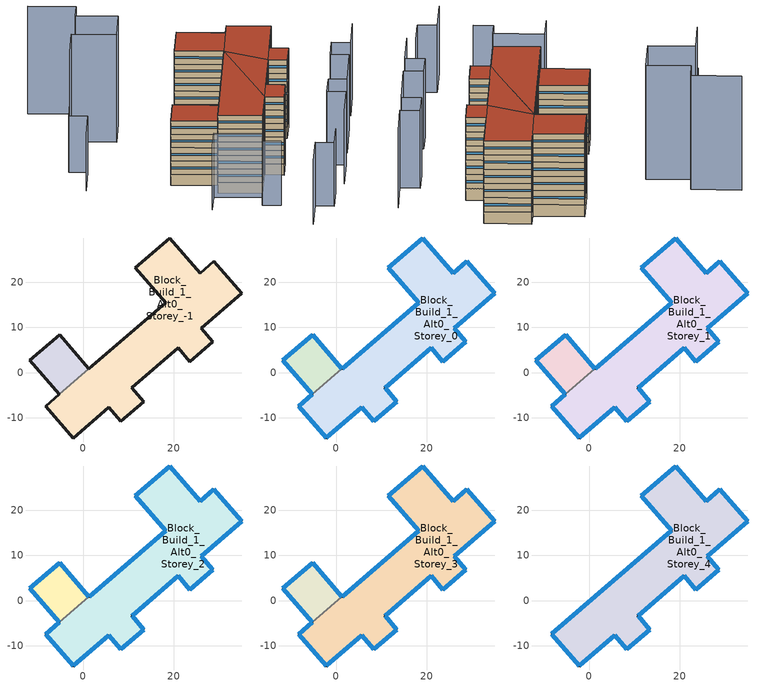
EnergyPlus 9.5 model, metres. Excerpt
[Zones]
Block_Build_0_Alt0_Storey_-1
 floor ground (Project Basement Floor): -5.15,8.4 1.3,0.9 -5.27,-4.75 -11.75,2.73 z-2.5
 wall ground (Project Basement Wall): 1.3,0.9 -5.15,8.4 -11.75,2.73 -5.27,-4.75 z-2.5:0
 wall to Block_Build_1_Alt0_Storey_-1 (Project Partition): -5.27,-4.75 1.3,0.9 z-2.5:0
Block_Build_1_Alt0_Storey_-1
 floor ground (Project Basement Floor): 28.9,24.63 35.02,17.52 26.07,9.83 28.69,6.8 23.61,2.43 21.01,5.48 10.81,-3.31 13.36,-6.39 8.28,-10.74 5.72,-7.66 -2.19,-14.42 -8.31,-7.36 18.22,15.44 11.52,23.22 19.19,29.78 25.86,22.03 z-2.5
 wall ground (Project Basement Wall): -5.27,-4.75 -8.31,-7.36 -2.19,-14.42 5.72,-7.66 8.28,-10.74 13.36,-6.39 10.81,-3.31 21.01,5.48 23.61,2.43 28.69,6.8 26.07,9.83 35.02,17.52 28.9,24.63 25.86,22.03 19.19,29.78 11.52,23.22 18.22,15.44 1.3,0.9 z-2.5:0
Block_Build_0_Alt0_Storey_0
 floor to Block_Build_0_Alt0_Storey_-1 (Project Heated1rstFloor): -5.15,8.4 1.3,0.9 -5.27,-4.75 -11.75,2.73 z0
 wall outside (Project Wall): 1.3,0.9 -5.15,8.4 -11.75,2.73 -5.27,-4.75 z0:3
 wall to Block_Build_1_Alt0_Storey_0 (Project Partition): -5.27,-4.75 1.3,0.9 z0:3
 window (Project External Window): 1.3,0.9 -5.15,8.4 / -5.16,8.4 -11.75,2.74 / -11.75,2.73 -5.28,-4.75 z1.27:1.73
Block_Build_1_Alt0_Storey_0
 floor to Block_Build_1_Alt0_Storey_-1 (Project Heated1rstFloor): 28.9,24.63 35.02,17.52 26.07,9.83 28.69,6.8 23.61,2.43 21.01,5.48 10.81,-3.31 13.36,-6.39 8.28,-10.74 5.72,-7.66 -2.19,-14.42 -8.31,-7.36 18.22,15.44 11.52,23.22 19.19,29.78 25.86,22.03 z0
 wall outside (Project Wall): -5.27,-4.75 -8.31,-7.36 -2.19,-14.42 5.72,-7.66 8.28,-10.74 13.36,-6.39 10.81,-3.31 21.01,5.48 23.61,2.43 28.69,6.8 26.07,9.83 35.02,17.52 28.9,24.63 25.86,22.03 19.19,29.78 11.52,23.22 18.22,15.44 1.3,0.9 z0:3
 window (Project External Window): -8.31,-7.36 -2.19,-14.42 / -2.19,-14.42 5.72,-7.66 / 5.72,-7.66 8.28,-10.73 / 8.28,-10.73 13.36,-6.39 / 13.36,-6.39 10.81,-3.31 / 10.81,-3.31 21.01,5.47 / 21.01,5.47 23.6,2.43 / 23.61,2.43 28.69,6.8 / 28.69,6.8 26.07,9.82 / 26.08,9.83 35.02,17.52 / 35.02,17.52 28.9,24.63 / 28.9,24.63 25.87,22.03 / 25.86,22.03 19.19,29.77 / 19.19,29.78 11.53,23.22 / 11.53,23.21 18.22,15.44 / -5.28,-4.75 -8.31,-7.35 / 18.22,15.43 1.31,0.91 z1.27:1.73
Block_Build_0_Alt0_Storey_1
 floor to Block_Build_0_Alt0_Storey_0 (Project Floor): -5.15,8.4 1.3,0.9 -5.27,-4.75 -11.75,2.73 z3
 wall outside (Project Wall): 1.3,0.9 -5.15,8.4 -11.75,2.73 -5.27,-4.75 z3:6
 wall to Block_Build_1_Alt0_Storey_1 (Project Partition): -5.27,-4.75 1.3,0.9 z3:6
 window (Project External Window): 1.3,0.9 -5.15,8.4 / -5.16,8.4 -11.75,2.74 / -11.75,2.73 -5.28,-4.75 z4.28:4.72
Block_Build_1_Alt0_Storey_1
 floor to Block_Build_1_Alt0_Storey_0 (Project Floor): 28.9,24.63 35.02,17.52 26.07,9.83 28.69,6.8 23.61,2.43 21.01,5.48 10.81,-3.31 13.36,-6.39 8.28,-10.74 5.72,-7.66 -2.19,-14.42 -8.31,-7.36 18.22,15.44 11.52,23.22 19.19,29.78 25.86,22.03 z3
 wall outside (Project Wall): -5.27,-4.75 -8.31,-7.36 -2.19,-14.42 5.72,-7.66 8.28,-10.74 13.36,-6.39 10.81,-3.31 21.01,5.48 23.61,2.43 28.69,6.8 26.07,9.83 35.02,17.52 28.9,24.63 25.86,22.03 19.19,29.78 11.52,23.22 18.22,15.44 1.3,0.9 z3:6
 window (Project External Window): -8.31,-7.36 -2.19,-14.42 / -2.19,-14.42 5.72,-7.66 / 5.72,-7.66 8.28,-10.73 / 8.28,-10.73 13.36,-6.39 / 13.36,-6.39 10.81,-3.31 / 10.81,-3.31 21.01,5.47 / 21.01,5.47 23.6,2.43 / 23.61,2.43 28.69,6.8 / 28.69,6.8 26.07,9.82 / 26.08,9.83 35.02,17.52 / 35.02,17.52 28.9,24.63 / 28.9,24.63 25.87,22.03 / 25.86,22.03 19.19,29.77 / 19.19,29.78 11.53,23.22 / 11.53,23.21 18.22,15.44 / -5.28,-4.75 -8.31,-7.35 / 18.22,15.43 1.31,0.91 z4.28:4.72
Block_Build_0_Alt0_Storey_2
 floor to Block_Build_0_Alt0_Storey_1 (Project Floor): -5.15,8.4 1.3,0.9 -5.27,-4.75 -11.75,2.73 z6
 wall outside (Project Wall): 1.3,0.9 -5.15,8.4 -11.75,2.73 -5.27,-4.75 z6:9
 wall to Block_Build_1_Alt0_Storey_2 (Project Partition): -5.27,-4.75 1.3,0.9 z6:9
 window (Project External Window): 1.3,0.9 -5.15,8.4 / -5.16,8.4 -11.75,2.74 / -11.75,2.73 -5.28,-4.75 z7.28:7.72
Block_Build_1_Alt0_Storey_2
 floor to Block_Build_1_Alt0_Storey_1 (Project Floor): 28.9,24.63 35.02,17.52 26.07,9.83 28.69,6.8 23.61,2.43 21.01,5.48 10.81,-3.31 13.36,-6.39 8.28,-10.74 5.72,-7.66 -2.19,-14.42 -8.31,-7.36 18.22,15.44 11.52,23.22 19.19,29.78 25.86,22.03 z6
 wall outside (Project Wall): -5.27,-4.75 -8.31,-7.36 -2.19,-14.42 5.72,-7.66 8.28,-10.74 13.36,-6.39 10.81,-3.31 21.01,5.48 23.61,2.43 28.69,6.8 26.07,9.83 35.02,17.52 28.9,24.63 25.86,22.03 19.19,29.78 11.52,23.22 18.22,15.44 1.3,0.9 z6:9
 window (Project External Window): -8.31,-7.36 -2.19,-14.42 / -2.19,-14.42 5.72,-7.66 / 5.72,-7.66 8.28,-10.73 / 8.28,-10.73 13.36,-6.39 / 13.36,-6.39 10.81,-3.31 / 10.81,-3.31 21.01,5.47 / 21.01,5.47 23.6,2.43 / 23.61,2.43 28.69,6.8 / 28.69,6.8 26.07,9.82 / 26.08,9.83 35.02,17.52 / 35.02,17.52 28.9,24.63 / 28.9,24.63 25.87,22.03 / 25.86,22.03 19.19,29.77 / 19.19,29.78 11.53,23.22 / 11.53,23.21 18.22,15.44 / -5.28,-4.75 -8.31,-7.35 / 18.22,15.43 1.31,0.91 z7.28:7.72
Block_Build_0_Alt0_Storey_3
 floor to Block_Build_0_Alt0_Storey_2 (Project Floor): -5.15,8.4 1.3,0.9 -5.27,-4.75 -11.75,2.73 z9
 wall outside (Project Wall): 1.3,0.9 -5.15,8.4 -11.75,2.73 -5.27,-4.75 z9:12
 wall to Block_Build_1_Alt0_Storey_3 (Project Partition): -5.27,-4.75 1.3,0.9 z9:12
 window (Project External Window): 1.3,0.9 -5.15,8.4 / -5.16,8.4 -11.75,2.74 / -11.75,2.73 -5.28,-4.75 z10.28:10.72
 roof outside (Project Flat Roof): 1.3,0.9 -5.15,8.4 -11.75,2.73 -5.27,-4.75 z12
Block_Build_1_Alt0_Storey_3
 floor to Block_Build_1_Alt0_Storey_2 (Project Floor): 28.9,24.63 35.02,17.52 26.07,9.83 28.69,6.8 23.61,2.43 21.01,5.48 10.81,-3.31 13.36,-6.39 8.28,-10.74 5.72,-7.66 -2.19,-14.42 -8.31,-7.36 18.22,15.44 11.52,23.22 19.19,29.78 25.86,22.03 z9
 wall outside (Project Wall): -5.27,-4.75 -8.31,-7.36 -2.19,-14.42 5.72,-7.66 8.28,-10.74 13.36,-6.39 10.81,-3.31 21.01,5.48 23.61,2.43 28.69,6.8 26.07,9.83 35.02,17.52 28.9,24.63 25.86,22.03 19.19,29.78 11.52,23.22 18.22,15.44 1.3,0.9 z9:12
 window (Project External Window): -8.31,-7.36 -2.19,-14.42 / -2.19,-14.42 5.72,-7.66 / 5.72,-7.66 8.28,-10.73 / 8.28,-10.73 13.36,-6.39 / 13.36,-6.39 10.81,-3.31 / 10.81,-3.31 21.01,5.47 / 21.01,5.47 23.6,2.43 / 23.61,2.43 28.69,6.8 / 28.69,6.8 26.07,9.82 / 26.08,9.83 35.02,17.52 / 35.02,17.52 28.9,24.63 / 28.9,24.63 25.87,22.03 / 25.86,22.03 19.19,29.77 / 19.19,29.78 11.53,23.22 / 11.53,23.21 18.22,15.44 / -5.28,-4.75 -8.31,-7.35 / 18.22,15.43 1.31,0.91 z10.28:10.72
Block_Build_1_Alt0_Storey_4
 floor to Block_Build_1_Alt0_Storey_3 (Project Floor): 28.9,24.63 35.02,17.52 26.07,9.83 28.69,6.8 23.61,2.43 21.01,5.48 10.81,-3.31 13.36,-6.39 8.28,-10.74 5.72,-7.66 -2.19,-14.42 -8.31,-7.36 18.22,15.44 11.52,23.22 19.19,29.78 25.86,22.03 z12
 wall outside (Project Wall): -8.31,-7.36 -2.19,-14.42 5.72,-7.66 8.28,-10.74 13.36,-6.39 10.81,-3.31 21.01,5.48 23.61,2.43 28.69,6.8 26.07,9.83 35.02,17.52 28.9,24.63 25.86,22.03 19.19,29.78 11.52,23.22 18.22,15.44 -8.31,-7.36 z12:15
 window (Project External Window): -8.31,-7.36 -2.19,-14.42 / -2.19,-14.42 5.72,-7.66 / 5.72,-7.66 8.28,-10.73 / 8.28,-10.73 13.36,-6.39 / 13.36,-6.39 10.81,-3.31 / 10.81,-3.31 21.01,5.47 / 21.01,5.47 23.6,2.43 / 23.61,2.43 28.69,6.8 / 28.69,6.8 26.07,9.82 / 26.08,9.83 35.02,17.52 / 35.02,17.52 28.9,24.63 / 28.9,24.63 25.87,22.03 / 25.86,22.03 19.19,29.77 / 19.19,29.78 11.53,23.22 / 11.53,23.21 18.22,15.44 / 18.21,15.43 -8.3,-7.34 z13.28:13.72
 roof outside (Project Flat Roof): 10.81,-3.31 21.01,5.48 18.22,15.44 5.72,-7.66 z15; 28.69,6.8 26.07,9.83 21.01,5.48 23.61,2.43 z15; 13.36,-6.39 10.81,-3.31 5.72,-7.66 8.28,-10.74 z15; 5.72,-7.66 18.22,15.44 -8.31,-7.36 -2.19,-14.42 z15; 25.86,22.03 19.19,29.78 11.52,23.22 18.22,15.44 z15; 26.07,9.83 35.02,17.52 28.9,24.63 25.86,22.03 18.22,15.44 21.01,5.48 z15
shading: -30.34,9.4 -22.71,15.98 / -22.71,15.98 -25.32,19.01 / -25.32,19.01 -20.05,23.56 z0:12.6; -8.71,-25.69 -11.31,-22.65 / -11.31,-22.65 -8.27,-20.05 / -8.27,-20.05 -14.91,-12.29 / -14.91,-12.29 -20.2,-16.76 z0:14.3; 4.14,-29.17 -1.56,-34.04 / -1.56,-34.04 -4.16,-31 / -4.16,-31 -11.76,-37.51 z0:14.2; -20.05,23.56 -12.65,29.94 / -12.65,29.94 -6.5,22.81 / -6.5,22.81 1.14,29.39 / 1.14,29.39 -4.67,36.14 / -4.67,36.14 -0.89,39.43 / -0.89,39.43 -7.45,47.1 z0:24.1; 44.98,3.83 37.12,-2.92 / 37.12,-2.92 34.51,0.11 / 34.51,0.11 29.4,-4.26 / 29.4,-4.26 32.01,-7.29 / 32.01,-7.29 21.83,-16.12 / 21.83,-16.12 19.19,-13.11 / 19.19,-13.11 14.11,-17.45 / 14.11,-17.45 16.71,-20.49 / 16.71,-20.49 8.79,-27.24 z0:16.4
[Building]
None: North Axis=0; Terrain=Suburbs; Loads Convergence Tolerance Value=0.04; Temperature Convergence Tolerance Value=0.4; Solar Distribution=FullExterior; Maximum Number of Warmup Days=25; Minimum Number of Warmup Days=6
[Site:Location]
WeatherData/SWE_ST_Stockholm.024850_TMYx.2009-2023.epw: Latitude=37.62; Longitude=-122.4; Time Zone=-8; Elevation=2
[SizingPeriod:DesignDay] Day of Month=21; Humidity Condition Type=Wetbulb; Barometric Pressure=100594; Rain Indicator=No; Snow Indicator=No; Daylight Saving Time Indicator=No; Solar Model Indicator=ASHRAEClearSky
Name | Month | Day Type | Maximum DryBulb Temperature | Daily DryBulb Temperature Range | Wetbulb or DewPoint at Maximum DryBulb | Wind Speed | Wind Direction | Sky Clearness
DENVER_STAPLETON Ann Htg 99.6% Condns DB | 12 | WinterDesignDay | -20 | 0 | -20 | 2.3 | 180 | 0
DENVER_STAPLETON Ann Clg .4% Condns DB=>MWB | 7 | SummerDesignDay | 34.1 | 15.2 | 15.8 | 4 | 120 | 1
[SITE:GROUNDTEMPERATURE:BUILDINGSURFACE]
15, 15, 15, 15, 15, 15, 15, 15, 15, 15, 15, 15
[MATERIAL] Solar Absorptance=0.7; Visible Absorptance=0.7
Name | Roughness | Thickness | Conductivity | Density | Specific Heat | Thermal Absorptance
DefaultMaterial | Rough | 0.1 | 0.1 | 1000 | 1000 | 0.9
Basement Floor; Heated1rstFloor Inertia | Rough | 0.1 | 0.9 | 2300 | 1000 | 0.9
Heated1rstFloor Insulation | Rough | 0.15 | 0.035 | 150 | 1000 | 0.9
Roof Insulation | Rough | 0.345 | 0.03 | 150 | 1000 | 0.9
Wall Inertia | Rough | 0.2 | 0.9 | 2300 | 1000 | 0.9
Wall Insulation | Rough | 0.26 | 0.05 | 150 | 1000 | 0.9
HeatedZoneIntMass; NonHeatedZoneIntMass | Rough | 0.1 | 0.3 | 600 | 1400 | 0.9
AirWallMaterial | MediumSmooth | 0.01 | 0.6 | 800 | 1000 | 0.95
[WINDOWMATERIAL:SIMPLEGLAZINGSYSTEM]
Window: UFactor=1.123; Solar Heat Gain Coefficient=0.7; Visible Transmittance=0.8
[CONSTRUCTION]
Project Wall: Wall Inertia, Wall Insulation
Project Basement Wall: Wall Inertia
Project Partition: AirWallMaterial
Project Floor: DefaultMaterial
Project Basement Floor: Basement Floor
Project Flat Roof: Roof Insulation
Project External Window: Window
Project Heated1rstFloor: Heated1rstFloor Inertia, Heated1rstFloor Insulation
HeatedZoneIntMassObj: HeatedZoneIntMass
NonHeatedZoneIntMassObj: NonHeatedZoneIntMass
[ZONE] Type=1; Multiplier=1; Ceiling Height=autocalculate; Volume=autocalculate; Floor Area=autocalculate; Part of Total Floor Area=Yes
Block_Build_0_Alt0_Storey_-1; Block_Build_0_Alt0_Storey_0; Block_Build_0_Alt0_Storey_1; Block_Build_0_Alt0_Storey_2; Block_Build_0_Alt0_Storey_3; Block_Build_1_Alt0_Storey_-1; Block_Build_1_Alt0_Storey_0; Block_Build_1_Alt0_Storey_1; Block_Build_1_Alt0_Storey_2; Block_Build_1_Alt0_Storey_3; Block_Build_1_Alt0_Storey_4
[INTERNALMASS]
Name | Construction | Zone or ZoneList | Surface Area
Block_Build_0_Alt0_Storey_-1IntMass | NonHeatedZoneIntMassObj | Block_Build_0_Alt0_Storey_-1 | 172
Block_Build_1_Alt0_Storey_-1IntMass | NonHeatedZoneIntMassObj | Block_Build_1_Alt0_Storey_-1 | 1234
Block_Build_0_Alt0_Storey_0IntMass | HeatedZoneIntMassObj | Block_Build_0_Alt0_Storey_0 | 172
Block_Build_1_Alt0_Storey_0IntMass | HeatedZoneIntMassObj | Block_Build_1_Alt0_Storey_0 | 1234
Block_Build_0_Alt0_Storey_1IntMass | HeatedZoneIntMassObj | Block_Build_0_Alt0_Storey_1 | 172
Block_Build_1_Alt0_Storey_1IntMass | HeatedZoneIntMassObj | Block_Build_1_Alt0_Storey_1 | 1234
Block_Build_0_Alt0_Storey_2IntMass | HeatedZoneIntMassObj | Block_Build_0_Alt0_Storey_2 | 172
Block_Build_1_Alt0_Storey_2IntMass | HeatedZoneIntMassObj | Block_Build_1_Alt0_Storey_2 | 1234
Block_Build_0_Alt0_Storey_3IntMass | HeatedZoneIntMassObj | Block_Build_0_Alt0_Storey_3 | 172
Block_Build_1_Alt0_Storey_3IntMass | HeatedZoneIntMassObj | Block_Build_1_Alt0_Storey_3 | 1234
Block_Build_1_Alt0_Storey_4IntMass | HeatedZoneIntMassObj | Block_Build_1_Alt0_Storey_4 | 1234
[PEOPLE] Number of People Calculation Method=People; Number of People=1; Fraction Radiant=0.3; Sensible Heat Fraction=autocalculate; Activity Level Schedule=OccupActivity; Carbon Dioxide Generation Rate=3.82e-08; Enable ASHRAE 55 Comfort Warnings=No; Clothing Insulation Calculation Method=ClothingInsulationSchedule
Name | Zone or ZoneList | Number of People Schedule
Block_Build_0_Alt0_Storey_0 Occ | Block_Build_0_Alt0_Storey_0 | OfficeOccuSchedule 1
Block_Build_1_Alt0_Storey_0 Occ | Block_Build_1_Alt0_Storey_0 | OfficeOccuSchedule 6
Block_Build_0_Alt0_Storey_1 Occ | Block_Build_0_Alt0_Storey_1 | OfficeOccuSchedule 2
Block_Build_1_Alt0_Storey_1 Occ | Block_Build_1_Alt0_Storey_1 | OfficeOccuSchedule 7
Block_Build_0_Alt0_Storey_2 Occ | Block_Build_0_Alt0_Storey_2 | OfficeOccuSchedule 3
Block_Build_1_Alt0_Storey_2 Occ | Block_Build_1_Alt0_Storey_2 | OfficeOccuSchedule 8
[ELECTRICEQUIPMENT] Schedule=LoadSchedule; Design Level Calculation Method=Watts/Area; Watts per Zone Floor Area=0.01; Fraction Latent=0; Fraction Radiant=0; Fraction Lost=0; EndUse Subcategory=General
Name | Zone or ZoneList
Block_Build_0_Alt0_Storey_0Load | Block_Build_0_Alt0_Storey_0
Block_Build_1_Alt0_Storey_0Load | Block_Build_1_Alt0_Storey_0
Block_Build_0_Alt0_Storey_1Load | Block_Build_0_Alt0_Storey_1
Block_Build_1_Alt0_Storey_1Load | Block_Build_1_Alt0_Storey_1
Block_Build_0_Alt0_Storey_2Load | Block_Build_0_Alt0_Storey_2
Block_Build_1_Alt0_Storey_2Load | Block_Build_1_Alt0_Storey_2
Block_Build_0_Alt0_Storey_3Load | Block_Build_0_Alt0_Storey_3
Block_Build_1_Alt0_Storey_3Load | Block_Build_1_Alt0_Storey_3
Block_Build_1_Alt0_Storey_4Load | Block_Build_1_Alt0_Storey_4
[ZONEINFILTRATION:DESIGNFLOWRATE] Schedule=AlwaysON; Design Flow Rate Calculation Method=AirChanges/Hour; Air Changes per Hour=1; Constant Term Coefficient=1; Temperature Term Coefficient=0; Velocity Term Coefficient=0; Velocity Squared Term Coefficient=0
Name | Zone or ZoneList
Block_Build_0_Alt0_Storey_-1Leak | Block_Build_0_Alt0_Storey_-1
Block_Build_1_Alt0_Storey_-1Leak | Block_Build_1_Alt0_Storey_-1
[ZONEINFILTRATION:FLOWCOEFFICIENT] Schedule=AlwaysON; Stack Coefficient=0.107; Pressure Exponent=0.667; Wind Coefficient=0.167; Shelter Factor=0.61
Name | Zone | Flow Coefficient
Block_Build_0_Alt0_Storey_0Leak | Block_Build_0_Alt0_Storey_0 | 0.00789533
Block_Build_1_Alt0_Storey_0Leak | Block_Build_1_Alt0_Storey_0 | 0.0401015
Block_Build_0_Alt0_Storey_1Leak | Block_Build_0_Alt0_Storey_1 | 0.00789533
Block_Build_1_Alt0_Storey_1Leak | Block_Build_1_Alt0_Storey_1 | 0.0401015
Block_Build_0_Alt0_Storey_2Leak | Block_Build_0_Alt0_Storey_2 | 0.00789533
Block_Build_1_Alt0_Storey_2Leak | Block_Build_1_Alt0_Storey_2 | 0.0401015
Block_Build_0_Alt0_Storey_3Leak | Block_Build_0_Alt0_Storey_3 | 0.0158327
Block_Build_1_Alt0_Storey_3Leak | Block_Build_1_Alt0_Storey_3 | 0.0401015
Block_Build_1_Alt0_Storey_4Leak | Block_Build_1_Alt0_Storey_4 | 0.0994829
[ZONEVENTILATION:DESIGNFLOWRATE] Schedule=AlwaysON; Design Flow Rate Calculation Method=AirChanges/Hour; Air Changes per Hour=4; Ventilation Type=Natural; Fan Pressure Rise=0; Fan Total Efficiency=1; Constant Term Coefficient=1; Temperature Term Coefficient=0; Velocity Term Coefficient=0; Velocity Squared Term Coefficient=0; Minimum Indoor Temperature=26; Maximum Indoor Temperature=100; Delta Temperature=1; Minimum Outdoor Temperature=-100; Maximum Outdoor Temperature=100; Maximum Wind Speed=40
Name | Zone or ZoneList
Block_Build_0_Alt0_Storey_0FreeCool | Block_Build_0_Alt0_Storey_0
Block_Build_1_Alt0_Storey_0FreeCool | Block_Build_1_Alt0_Storey_0
Block_Build_0_Alt0_Storey_1FreeCool | Block_Build_0_Alt0_Storey_1
Block_Build_1_Alt0_Storey_1FreeCool | Block_Build_1_Alt0_Storey_1
Block_Build_0_Alt0_Storey_2FreeCool | Block_Build_0_Alt0_Storey_2
Block_Build_1_Alt0_Storey_2FreeCool | Block_Build_1_Alt0_Storey_2
Block_Build_0_Alt0_Storey_3FreeCool | Block_Build_0_Alt0_Storey_3
Block_Build_1_Alt0_Storey_3FreeCool | Block_Build_1_Alt0_Storey_3
Block_Build_1_Alt0_Storey_4FreeCool | Block_Build_1_Alt0_Storey_4
[HVACTEMPLATE:THERMOSTAT]
ResidZone: Constant Heating Setpoint=19.88; Constant Cooling Setpoint=50
[HVACTEMPLATE:ZONE:IDEALLOADSAIRSYSTEM] Template Thermostat=ResidZone; Maximum Heating Supply Air Temperature=50; Minimum Cooling Supply Air Temperature=13; Maximum Heating Supply Air Humidity Ratio=0.0156; Minimum Cooling Supply Air Humidity Ratio=0.0077; Heating Limit=NoLimit; Cooling Limit=NoLimit; Dehumidification Control Type=ConstantSensibleHeatRatio; Cooling Sensible Heat Ratio=0.7; Dehumidification Setpoint=60; Humidification Control Type=None; Humidification Setpoint=30; Outdoor Air Flow Rate per Person=0.007; Outdoor Air Flow Rate per Zone Floor Area=0.00035; Outdoor Air Flow Rate per Zone=0; Outdoor Air Economizer Type=NoEconomizer; Heat Recovery Type=Sensible; Sensible Heat Recovery Effectiveness=0.9; Latent Heat Recovery Effectiveness=0
Name | Maximum Sensible Heating Capacity | Outdoor Air Method | Demand Controlled Ventilation Type
Block_Build_0_Alt0_Storey_0; Block_Build_0_Alt0_Storey_1; Block_Build_0_Alt0_Storey_2 | 2148.19 | Sum | OccupancySchedule
Block_Build_1_Alt0_Storey_0; Block_Build_1_Alt0_Storey_1; Block_Build_1_Alt0_Storey_2 | 15421.1 | Sum | OccupancySchedule
Block_Build_0_Alt0_Storey_3 | 2148.19 | Flow/Area | None
Block_Build_1_Alt0_Storey_3; Block_Build_1_Alt0_Storey_4 | 15421.1 | Flow/Area | None
[GENERATOR:PHOTOVOLTAIC] Module Performance=Simple PV Flat; Heat Transfer Integration Mode=Decoupled; Number of Series Strings in Parallel=1; Number of Modules in Series=1
Name | Surface
PV_On_Block_Build_0_Alt0_Storey_3 Roof 0001 | Block_Build_0_Alt0_Storey_3 Roof 0001
PV_On_Block_Build_1_Alt0_Storey_4 Roof 0001_0 | Block_Build_1_Alt0_Storey_4 Roof 0001_0
PV_On_Block_Build_1_Alt0_Storey_4 Roof 0001_1 | Block_Build_1_Alt0_Storey_4 Roof 0001_1
PV_On_Block_Build_1_Alt0_Storey_4 Roof 0001_2 | Block_Build_1_Alt0_Storey_4 Roof 0001_2
PV_On_Block_Build_1_Alt0_Storey_4 Roof 0001_3 | Block_Build_1_Alt0_Storey_4 Roof 0001_3
PV_On_Block_Build_1_Alt0_Storey_4 Roof 0001_4 | Block_Build_1_Alt0_Storey_4 Roof 0001_4
PV_On_Block_Build_1_Alt0_Storey_4 Roof 0001_5 | Block_Build_1_Alt0_Storey_4 Roof 0001_5
[PHOTOVOLTAICPERFORMANCE:SIMPLE]
Simple PV Flat: Fraction of Surface Area with Active Solar Cells=0.2044; Conversion Efficiency Input Mode=Fixed; Value for Cell Efficiency if Fixed=0.12
[ELECTRICLOADCENTER:GENERATORS]
PV_Generators_FlatRoofs: Generator 1=PV_On_Block_Build_0_Alt0_Storey_3 Roof 0001; Generator 1 Rated Electric Power Output=10000; Generator 1 Availability Schedule=Always On PV; Generator 2=PV_On_Block_Build_1_Alt0_Storey_4 Roof 0001_0; Generator 2 Rated Electric Power Output=10000; Generator 2 Availability Schedule=Always On PV; Generator 3=PV_On_Block_Build_1_Alt0_Storey_4 Roof 0001_1; Generator 3 Rated Electric Power Output=10000; Generator 3 Availability Schedule=Always On PV; Generator 4=PV_On_Block_Build_1_Alt0_Storey_4 Roof 0001_2; Generator 4 Rated Electric Power Output=10000; Generator 4 Availability Schedule=Always On PV; Generator 5=PV_On_Block_Build_1_Alt0_Storey_4 Roof 0001_3; Generator 5 Rated Electric Power Output=10000; Generator 5 Availability Schedule=Always On PV; Generator 6=PV_On_Block_Build_1_Alt0_Storey_4 Roof 0001_4; Generator 6 Rated Electric Power Output=10000; Generator 6 Availability Schedule=Always On PV; Generator 7=PV_On_Block_Build_1_Alt0_Storey_4 Roof 0001_5; Generator 7 Rated Electric Power Output=10000; Generator 7 Availability Schedule=Always On PV
[ELECTRICLOADCENTER:INVERTER:SIMPLE]
PV_Inverter: Availability Schedule=Always On PV; Radiative Fraction=0
[ELECTRICLOADCENTER:DISTRIBUTION]
PV_Distribution: Generator List=PV_Generators_FlatRoofs; Generator Operation Scheme Type=Baseload; Electrical Buss Type=AlternatingCurrent; Inverter=PV_Inverter; Storage Operation Scheme=TrackFacilityElectricDemandStoreExcessOnSite; Maximum Storage State of Charge Fraction=1; Minimum Storage State of Charge Fraction=0
[WATERUSE:EQUIPMENT]
DHW: EndUse Subcategory=General; Peak Flow Rate=1.14669e-08; Flow Rate Fraction Schedule=WaterTaps; Target Temperature Schedule=TargetWaterTemp; Hot Water Supply Temperature Schedule=HotWaterTemp; Cold Water Supply Temperature Schedule=ColdWaterTemp
[SCHEDULE:COMPACT]
AlwaysON; Always On PV: Through: 12/31, For: AllDays, Until: 24:00, 1
OccupActivity: Through: 12/31, For: AllDays, Until: 24:00, 70
OfficeOccuSchedule 1; OfficeOccuSchedule 2: Through: 12/31, For: AllDays, Until: 08:00, 0, Until: 18:00, 7.73, Until: 24:00, 0
OfficeOccuSchedule 6; OfficeOccuSchedule 7: Through: 12/31, For: AllDays, Until: 08:00, 0, Until: 18:00, 55.52, Until: 24:00, 0
OfficeOccuSchedule 3: Through: 12/31, For: AllDays, Until: 08:00, 0, Until: 18:00, 0, Until: 24:00, 0
OfficeOccuSchedule 8: Through: 12/31, For: AllDays, Until: 08:00, 0, Until: 18:00, 27.76, Until: 24:00, 0
HotWaterTemp: Through: 12/31, For: AllDays, Until: 24:00, 55
TargetWaterTemp: Through: 12/31, For: AllDays, Until: 24:00, 37
[SCHEDULE:FILE] Column Number=1; Rows to Skip at Top=0; Number of Hours of Data=8760; Column Separator=Comma; Interpolate to Timestep=No
Name | File
LoadSchedule | /Users/alizad/PycharmProjects/NewWorking-MUBES/examples/NUS/Build_1/InputFiles/Building1_winter.txt
Watertaps | /Users/alizad/PycharmProjects/NewWorking-MUBES/examples/NUS/Build_1/InputFiles/domestic_hot_water_40_apartments.txt
ColdWaterTemp | /Users/alizad/PycharmProjects/NewWorking-MUBES/examples/NUS/Build_1/InputFiles/cold_water_temperature_stockholm.txt
